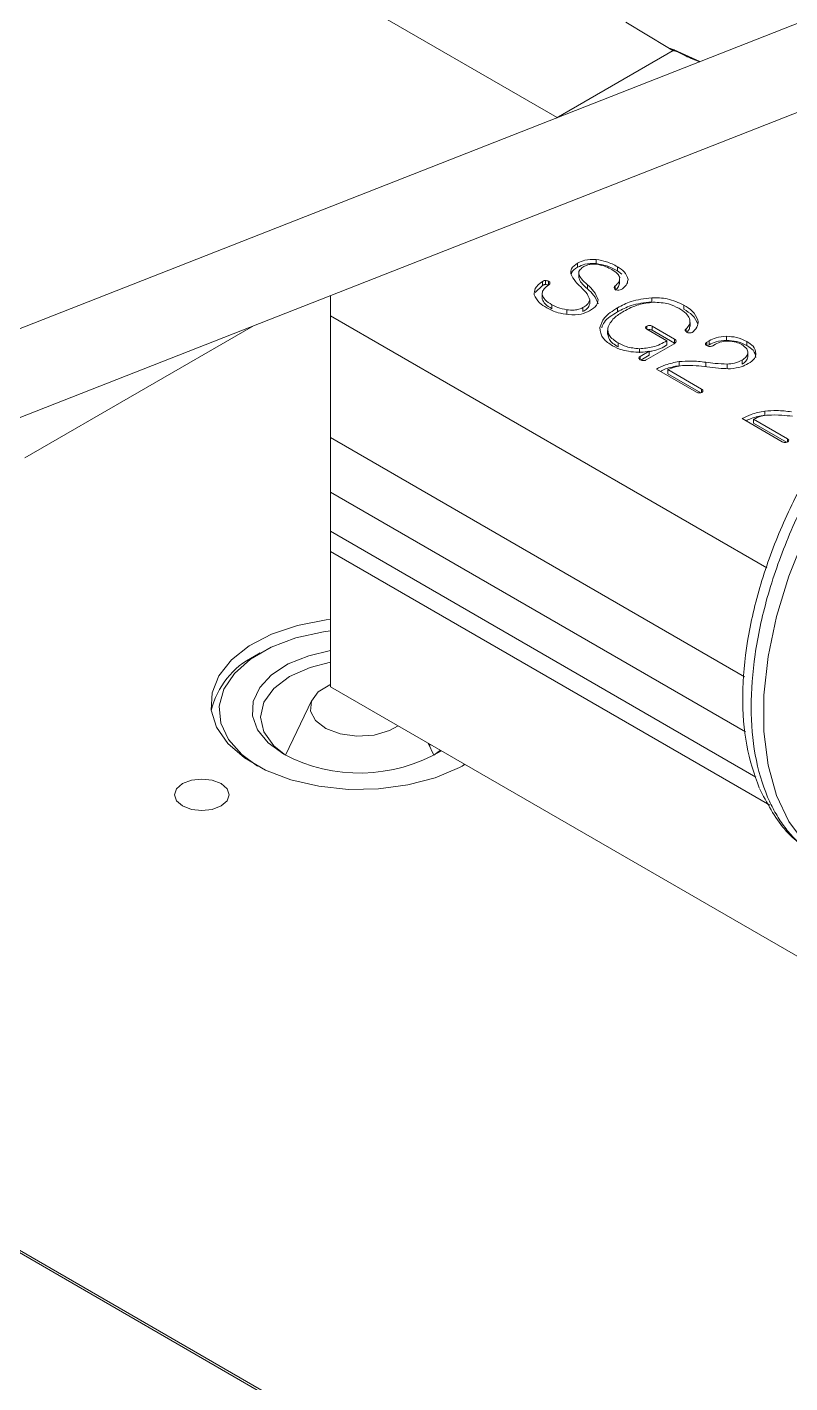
# Model space of a CAD drawing. Header units: millimetres. Extents: x 169 to 14583, y -399 to 10804.
# Drawn here: x 11541.9 to 11588, y 7166.1 to 7248 of the extents above; entities that cross this region are included whole.
import ezdxf

# ---------------------------------------------------------------- set-up
doc = ezdxf.new("R2010")
doc.units = ezdxf.units.MM
doc.header["$LTSCALE"] = 35

msp = doc.modelspace()

# ---------------------------------------------------------------- linework, layer by layer
at = {"color": 7, "linetype": 'Continuous', "lineweight": 18}
for p, q in [((11496.63, 7287.163), (11573.965, 7242.519)), ((11602.261, 7253.61), (11537.899, 7228.357)), ((11541.446, 7224.378), (11603.202, 7248.608)), ((11578.125, 7248.288), (11580.658, 7246.749)), ((11580.989, 7246.574), (11573.906, 7242.485)), ((11580.658, 7246.749), (11580.822, 7246.654)), ((11580.919, 7246.656), (11580.804, 7246.685)), ((11580.804, 7246.685), (11580.969, 7246.59)), ((11581.088, 7246.559), (11580.969, 7246.59)), ((11581.086, 7246.543), (11581.191, 7246.516)), ((11582.067, 7246.091), (11581.206, 7246.512)), ((11582.601, 7245.877), (11582.067, 7246.091)), ((11582.106, 7246.092), (11582.594, 7245.909)), ((11575.21, 7233.479), (11575.21, 7233.724)), ((11576.324, 7233.7), (11576.324, 7233.945)), ((11575.28, 7232.837), (11575.28, 7233.082)), ((11577.61, 7233.263), (11577.61, 7233.508)), ((11577.88, 7233.065), (11577.61, 7233.263)), ((11573.082, 7232.373), (11572.651, 7231.945)), ((11573.082, 7232.373), (11573.082, 7232.618)), ((11573.275, 7232.429), (11573.275, 7232.674)), ((11573.444, 7232.389), (11573.444, 7232.634)), ((11575.797, 7232.173), (11575.797, 7232.417)), ((11577.473, 7232.149), (11577.473, 7232.345)), ((11577.745, 7232.448), (11577.745, 7232.693)), ((11560.27, 7231.764), (11560.27, 7230.531)), ((11573.072, 7231.548), (11573.072, 7231.793)), ((11573.081, 7231.992), (11573.081, 7231.988)), ((11575.942, 7231.262), (11575.942, 7231.507)), ((11579.686, 7231.389), (11579.686, 7231.634)), ((11560.27, 7230.531), (11586.642, 7215.307)), ((11560.27, 7230.531), (11560.27, 7208.133)), ((11573.657, 7230.966), (11573.657, 7231.211)), ((11574.549, 7230.665), (11574.549, 7230.91)), ((11575.529, 7230.794), (11575.529, 7231.039)), ((11577.624, 7230.782), (11577.624, 7231.027)), ((11581.63, 7230.942), (11581.63, 7231.187)), ((11555.61, 7229.935), (11541.79, 7221.957)), ((11577.023, 7229.658), (11577.023, 7229.413)), ((11579.39, 7229.733), (11580.611, 7229.028)), ((11579.395, 7229.73), (11579.395, 7229.913)), ((11581.059, 7229.135), (11579.711, 7229.914)), ((11579.711, 7229.669), (11579.711, 7229.914)), ((11581.059, 7228.89), (11579.711, 7229.669)), ((11581.762, 7229.592), (11581.762, 7229.753)), ((11582.004, 7229.894), (11582.004, 7230.139)), ((11577.654, 7228.659), (11577.654, 7228.904)), ((11579.358, 7227.877), (11581.047, 7228.853)), ((11580.611, 7228.783), (11580.611, 7229.028)), ((11581.059, 7228.89), (11581.059, 7229.135)), ((11583.168, 7229.039), (11583.027, 7228.958)), ((11583.027, 7228.734), (11583.027, 7228.958)), ((11583.168, 7228.794), (11583.049, 7228.726)), ((11583.168, 7228.794), (11583.168, 7229.039)), ((11583.378, 7228.733), (11583.534, 7228.824)), ((11584.209, 7229.058), (11584.209, 7229.303)), ((11585.446, 7228.739), (11585.446, 7228.984)), ((11578.942, 7228.309), (11578.942, 7228.554)), ((11579.527, 7228.402), (11578.992, 7228.093)), ((11578.992, 7227.888), (11578.992, 7228.093)), ((11579.527, 7228.157), (11579.03, 7227.871)), ((11579.527, 7228.157), (11579.527, 7228.402)), ((11585.501, 7228.057), (11585.501, 7228.302)), ((11579.976, 7227.319), (11582.389, 7225.926)), ((11582.707, 7226.109), (11580.664, 7227.288)), ((11580.664, 7227.043), (11580.664, 7227.288)), ((11581.344, 7227.528), (11581.344, 7227.773)), ((11582.958, 7227.489), (11582.958, 7227.734)), ((11583.01, 7227.46), (11583.197, 7227.441)), ((11584.24, 7227.378), (11584.24, 7227.623)), ((11585.161, 7227.625), (11585.161, 7227.87)), ((11582.661, 7225.891), (11580.664, 7227.043)), ((11582.707, 7225.908), (11582.707, 7226.109)), ((11586.525, 7224.537), (11586.525, 7224.782)), ((11585.158, 7224.328), (11587.571, 7222.935)), ((11587.888, 7223.118), (11585.845, 7224.297)), ((11585.845, 7224.052), (11585.845, 7224.297)), ((11587.842, 7222.899), (11585.845, 7224.052)), ((11560.27, 7223.182), (11585.295, 7208.735)), ((11560.27, 7223.182), (11560.27, 7208.133)), ((11587.888, 7222.917), (11587.888, 7223.118)), ((11560.27, 7219.892), (11585.367, 7205.403)), ((11560.27, 7208.133), (11560.27, 7219.892)), ((11560.27, 7217.524), (11585.989, 7202.676)), ((11560.27, 7217.524), (11560.27, 7208.133)), ((11560.27, 7216.299), (11586.82, 7200.972)), ((11560.27, 7208.133), (11560.27, 7216.299)), ((11556.026, 7210.174), (11555.673, 7209.97)), ((11556.026, 7210.174), (11555.673, 7209.97)), ((11560.27, 7208.133), (11666.336, 7146.903)), ((11559.145, 7207.327), (11557.557, 7203.993)), ((11566.518, 7203.993), (11566.168, 7204.728)), ((11566.28, 7204.664), (11566.28, 7204.493)), ((11566.518, 7203.993), (11566.928, 7204.29)), ((11568.221, 7203.337), (11568.391, 7203.445)), ((11568.221, 7203.337), (11568.391, 7203.445)), ((11538.259, 7175.937), (11645.123, 7114.246)), ((11538.259, 7175.791), (11718.308, 7071.851))]:
    msp.add_line(p, q, dxfattribs=at)
at = {"color": 7, "linetype": 'Continuous', "lineweight": 18, "flags": 128}
for points in [[(11580.969, 7246.59), (11581.033, 7246.56), (11581.086, 7246.543)], [(11582.623, 7245.905), (11582.594, 7245.915), (11581.038, 7246.608)], [(11590.513, 7197.388), (11590.143, 7197.623), (11588.955, 7198.656), (11587.977, 7199.979), (11587.228, 7201.568), (11586.721, 7203.395), (11586.465, 7205.427), (11586.465, 7207.626), (11586.721, 7209.953), (11587.228, 7212.366), (11587.977, 7214.82), (11588.955, 7217.272), (11590.143, 7219.677), (11591.521, 7221.99), (11593.063, 7224.171), (11594.741, 7226.18), (11596.525, 7227.98), (11598.382, 7229.539), (11600.279, 7230.828)], [(11560.27, 7212.207), (11560.003, 7212.174), (11558.28, 7211.834), (11556.711, 7211.301), (11555.36, 7210.596), (11554.282, 7209.749), (11553.521, 7208.793), (11553.11, 7207.769), (11553.064, 7206.718), (11553.385, 7205.684), (11554.06, 7204.707), (11555.063, 7203.83), (11556.35, 7203.086), (11557.871, 7202.508), (11559.562, 7202.118), (11561.354, 7201.932), (11563.175, 7201.959), (11564.949, 7202.197), (11566.603, 7202.635), (11568.071, 7203.258), (11568.402, 7203.439)], [(11560.27, 7212.207), (11560.003, 7212.174), (11558.28, 7211.834), (11556.711, 7211.301), (11555.36, 7210.596), (11554.282, 7209.749), (11553.521, 7208.793), (11553.11, 7207.769), (11553.064, 7206.718), (11553.385, 7205.684), (11554.06, 7204.707), (11555.063, 7203.83), (11556.35, 7203.086), (11557.871, 7202.508), (11559.562, 7202.118), (11561.354, 7201.932), (11563.175, 7201.959), (11564.949, 7202.197), (11566.603, 7202.635), (11568.071, 7203.258), (11568.402, 7203.439)], [(11560.27, 7211.504), (11559.838, 7211.444), (11558.179, 7211.077), (11556.689, 7210.518), (11555.432, 7209.793), (11554.464, 7208.932), (11553.827, 7207.975), (11553.549, 7206.961), (11553.642, 7205.937), (11554.102, 7204.946), (11554.909, 7204.032), (11555.855, 7203.337)], [(11560.27, 7211.504), (11559.838, 7211.444), (11558.179, 7211.077), (11556.689, 7210.518), (11555.432, 7209.793), (11554.464, 7208.932), (11553.827, 7207.975), (11553.549, 7206.961), (11553.642, 7205.937), (11554.102, 7204.946), (11554.909, 7204.032), (11555.855, 7203.337)], [(11557.442, 7204.051), (11556.505, 7204.735), (11555.868, 7205.524), (11555.562, 7206.378), (11555.606, 7207.248), (11555.997, 7208.09), (11556.713, 7208.857), (11557.717, 7209.508), (11558.953, 7210.007), (11560.27, 7210.315)], [(11557.442, 7204.051), (11556.505, 7204.735), (11555.868, 7205.524), (11555.562, 7206.378), (11555.606, 7207.248), (11555.997, 7208.09), (11556.713, 7208.857), (11557.717, 7209.508), (11558.953, 7210.007), (11560.27, 7210.315)], [(11560.27, 7209.606), (11559.038, 7209.296), (11557.795, 7208.746), (11556.842, 7208.028), (11556.242, 7207.193), (11556.038, 7206.296), (11556.242, 7205.4), (11556.842, 7204.564), (11557.557, 7203.993)], [(11560.27, 7209.606), (11559.038, 7209.296), (11557.795, 7208.746), (11556.842, 7208.028), (11556.242, 7207.193), (11556.038, 7206.296), (11556.242, 7205.4), (11556.842, 7204.564), (11557.557, 7203.993)], [(11560.27, 7208.267), (11560.24, 7208.254), (11559.527, 7207.816), (11559.117, 7207.263), (11559.059, 7206.663), (11559.36, 7206.087), (11559.984, 7205.605), (11560.856, 7205.276), (11561.871, 7205.139), (11562.905, 7205.21), (11563.835, 7205.481), (11564.361, 7205.772)], [(11551.325, 7200.929), (11550.967, 7201.238), (11550.842, 7201.602), (11550.967, 7201.967), (11551.325, 7202.276), (11551.86, 7202.482), (11552.492, 7202.555), (11553.123, 7202.482), (11553.659, 7202.276), (11554.016, 7201.967), (11554.142, 7201.602), (11554.016, 7201.238), (11553.659, 7200.929), (11553.123, 7200.722), (11552.492, 7200.65), (11551.86, 7200.722), (11551.325, 7200.929)], [(11551.325, 7200.929), (11550.967, 7201.238), (11550.842, 7201.602), (11550.967, 7201.967), (11551.325, 7202.276), (11551.86, 7202.482), (11552.492, 7202.555), (11553.123, 7202.482), (11553.659, 7202.276), (11554.016, 7201.967), (11554.142, 7201.602), (11554.016, 7201.238), (11553.659, 7200.929), (11553.123, 7200.722), (11552.492, 7200.65), (11551.86, 7200.722), (11551.325, 7200.929)]]:
    msp.add_lwpolyline(points, dxfattribs=at)
at = {"color": 7, "linetype": 'Continuous', "lineweight": 18}
for centre, radius, start, end in [((11581.129, 7247.157), 0.589, 238.65892, 254.27477), ((11581.335, 7247.512), 1, 239.83808, 255.58456), ((11580.784, 7246.15), 0.523, 60.97427, 75.09596), ((11580.935, 7246.009), 0.571, 61.67056, 74.50544), ((11557.836, 7205.569), 4.904, 116.17673, 166.60646), ((11562.018, 7212.679), 9.766, 242.05524, 300.49285)]:
    msp.add_arc(centre, radius, start, end, dxfattribs=at)
msp.add_ellipse((11580.609, 7247.934), major_axis=(-0.381, 1.247), ratio=0.482676, start_param=2.645712, end_param=2.855128, dxfattribs=at)
for points, knots in [([(11581.088, 7246.559), (11581.056, 7246.577), (11581, 7246.609), (11580.944, 7246.642), (11580.919, 7246.656)], [0, 0, 0, 0, 0.560427, 1, 1, 1, 1]), ([(11581.206, 7246.512), (11581.175, 7246.529), (11581.119, 7246.562), (11581.063, 7246.594), (11581.038, 7246.608)], [0, 0, 0, 0, 0.560428, 1, 1, 1, 1]), ([(11581.187, 7246.518), (11581.185, 7246.518), (11581.148, 7246.523), (11581.117, 7246.541), (11581.088, 7246.559)], [0, 0, 0, 0, 0.030432, 1, 1, 1, 1]), ([(11581.216, 7246.513), (11581.424, 7246.395), (11581.721, 7246.228), (11582.017, 7246.123), (11582.106, 7246.092)], [0, 0, 0, 0, 0.702586, 1, 1, 1, 1]), ([(11575.21, 7233.724), (11575.058, 7233.617), (11574.785, 7233.426), (11574.794, 7233.18), (11574.798, 7233.072)], [0, 0, 0, 0, 0.559511, 1, 1, 1, 1]), ([(11576.324, 7233.945), (11576.089, 7233.946), (11575.668, 7233.95), (11575.351, 7233.793), (11575.21, 7233.724)], [0, 0, 0, 0, 0.558343, 1, 1, 1, 1]), ([(11576.324, 7233.7), (11576.089, 7233.702), (11575.668, 7233.705), (11575.351, 7233.548), (11575.21, 7233.479)], [0, 0, 0, 0, 0.558343, 1, 1, 1, 1]), ([(11577.61, 7233.508), (11577.4, 7233.621), (11577.027, 7233.823), (11576.539, 7233.907), (11576.324, 7233.945)], [0, 0, 0, 0, 0.5605608, 1, 1, 1, 1]), ([(11574.798, 7233.072), (11574.877, 7232.917), (11575.018, 7232.638), (11575.281, 7232.391), (11575.396, 7232.283)], [0, 0, 0, 0, 0.559171, 1, 1, 1, 1]), ([(11575.21, 7233.479), (11575.045, 7233.375), (11574.839, 7233.244), (11574.829, 7233.076), (11574.827, 7233.042)], [0, 0, 0, 0, 0.801595, 1, 1, 1, 1]), ([(11575.28, 7233.082), (11575.279, 7233.127), (11575.279, 7233.217), (11575.374, 7233.372), (11575.505, 7233.46), (11575.586, 7233.513)], [0, 0, 0, 0, 0.280124, 0.560258, 1, 1, 1, 1]), ([(11575.797, 7232.417), (11575.664, 7232.533), (11575.428, 7232.738), (11575.325, 7232.977), (11575.28, 7233.082)], [0, 0, 0, 0, 0.560926, 1, 1, 1, 1]), ([(11575.586, 7233.513), (11575.647, 7233.545), (11575.769, 7233.607), (11576.044, 7233.674), (11576.255, 7233.661), (11576.384, 7233.654)], [0, 0, 0, 0, 0.28074, 0.561176, 1, 1, 1, 1]), ([(11577.61, 7233.263), (11577.4, 7233.376), (11577.027, 7233.578), (11576.539, 7233.662), (11576.324, 7233.7)], [0, 0, 0, 0, 0.5605608, 1, 1, 1, 1]), ([(11576.384, 7233.654), (11576.57, 7233.613), (11576.903, 7233.541), (11577.159, 7233.399), (11577.272, 7233.336)], [0, 0, 0, 0, 0.558644, 1, 1, 1, 1]), ([(11577.272, 7233.336), (11577.4, 7233.258), (11577.627, 7233.118), (11577.715, 7232.933), (11577.753, 7232.852)], [0, 0, 0, 0, 0.560715, 1, 1, 1, 1]), ([(11578.257, 7232.742), (11578.205, 7232.905), (11578.112, 7233.197), (11577.764, 7233.412), (11577.61, 7233.508)], [0, 0, 0, 0, 0.557848, 1, 1, 1, 1]), ([(11573.082, 7232.618), (11572.906, 7232.481), (11572.591, 7232.237), (11572.589, 7231.935), (11572.588, 7231.803)], [0, 0, 0, 0, 0.560536, 1, 1, 1, 1]), ([(11573.072, 7231.793), (11573.068, 7231.856), (11573.058, 7231.983), (11573.187, 7232.202), (11573.358, 7232.331), (11573.463, 7232.41)], [0, 0, 0, 0, 0.279853, 0.560024, 1, 1, 1, 1]), ([(11573.275, 7232.674), (11573.254, 7232.673), (11573.212, 7232.673), (11573.141, 7232.655), (11573.105, 7232.632), (11573.082, 7232.618)], [0, 0, 0, 0, 0.2802692, 0.5609156, 1, 1, 1, 1]), ([(11573.275, 7232.429), (11573.254, 7232.428), (11573.212, 7232.428), (11573.141, 7232.41), (11573.105, 7232.387), (11573.082, 7232.373)], [0, 0, 0, 0, 0.2802692, 0.5609156, 1, 1, 1, 1]), ([(11573.444, 7232.634), (11573.416, 7232.646), (11573.365, 7232.667), (11573.302, 7232.672), (11573.275, 7232.674)], [0, 0, 0, 0, 0.558682, 1, 1, 1, 1]), ([(11573.444, 7232.389), (11573.416, 7232.401), (11573.365, 7232.422), (11573.302, 7232.427), (11573.275, 7232.429)], [0, 0, 0, 0, 0.558682, 1, 1, 1, 1]), ([(11573.537, 7232.536), (11573.529, 7232.557), (11573.514, 7232.595), (11573.466, 7232.622), (11573.444, 7232.634)], [0, 0, 0, 0, 0.558991, 1, 1, 1, 1]), ([(11573.463, 7232.41), (11573.488, 7232.432), (11573.533, 7232.47), (11573.536, 7232.516), (11573.537, 7232.536)], [0, 0, 0, 0, 0.5604023, 1, 1, 1, 1]), ([(11575.797, 7232.173), (11575.664, 7232.288), (11575.428, 7232.494), (11575.325, 7232.732), (11575.28, 7232.837)], [0, 0, 0, 0, 0.560926, 1, 1, 1, 1]), ([(11575.396, 7232.283), (11575.543, 7232.148), (11575.806, 7231.907), (11575.9, 7231.629), (11575.942, 7231.507)], [0, 0, 0, 0, 0.561212, 1, 1, 1, 1]), ([(11576.447, 7231.505), (11576.377, 7231.687), (11576.25, 7232.014), (11575.936, 7232.294), (11575.797, 7232.417)], [0, 0, 0, 0, 0.558498, 1, 1, 1, 1]), ([(11576.447, 7231.26), (11576.377, 7231.442), (11576.25, 7231.769), (11575.936, 7232.049), (11575.797, 7232.173)], [0, 0, 0, 0, 0.558498, 1, 1, 1, 1]), ([(11577.473, 7232.345), (11577.45, 7232.324), (11577.408, 7232.287), (11577.412, 7232.243), (11577.415, 7232.224)], [0, 0, 0, 0, 0.560341, 1, 1, 1, 1]), ([(11577.415, 7232.224), (11577.425, 7232.202), (11577.442, 7232.162), (11577.492, 7232.134), (11577.515, 7232.121)], [0, 0, 0, 0, 0.5596898, 1, 1, 1, 1]), ([(11577.753, 7232.852), (11577.744, 7232.749), (11577.729, 7232.565), (11577.551, 7232.412), (11577.473, 7232.345)], [0, 0, 0, 0, 0.55803, 1, 1, 1, 1]), ([(11577.713, 7232.45), (11577.706, 7232.402), (11577.688, 7232.273), (11577.556, 7232.166), (11577.473, 7232.1)], [0, 0, 0, 0, 0.374933, 1, 1, 1, 1]), ([(11577.515, 7232.121), (11577.548, 7232.109), (11577.608, 7232.087), (11577.678, 7232.091), (11577.709, 7232.093)], [0, 0, 0, 0, 0.559297, 1, 1, 1, 1]), ([(11577.709, 7232.093), (11577.755, 7232.102), (11577.838, 7232.117), (11577.892, 7232.156), (11577.916, 7232.173)], [0, 0, 0, 0, 0.558333, 1, 1, 1, 1]), ([(11577.916, 7232.173), (11578.023, 7232.271), (11578.215, 7232.446), (11578.244, 7232.651), (11578.257, 7232.742)], [0, 0, 0, 0, 0.560037, 1, 1, 1, 1]), ([(11572.588, 7231.803), (11572.671, 7231.638), (11572.819, 7231.342), (11573.186, 7231.121), (11573.348, 7231.023)], [0, 0, 0, 0, 0.558138, 1, 1, 1, 1]), ([(11573.657, 7231.211), (11573.502, 7231.306), (11573.226, 7231.473), (11573.119, 7231.695), (11573.072, 7231.793)], [0, 0, 0, 0, 0.560951, 1, 1, 1, 1]), ([(11573.657, 7230.966), (11573.502, 7231.061), (11573.226, 7231.228), (11573.119, 7231.45), (11573.072, 7231.548)], [0, 0, 0, 0, 0.560951, 1, 1, 1, 1]), ([(11575.942, 7231.507), (11575.906, 7231.407), (11575.842, 7231.228), (11575.625, 7231.097), (11575.529, 7231.039)], [0, 0, 0, 0, 0.5573318, 1, 1, 1, 1]), ([(11575.942, 7231.262), (11575.906, 7231.162), (11575.842, 7230.983), (11575.625, 7230.852), (11575.529, 7230.794)], [0, 0, 0, 0, 0.5573318, 1, 1, 1, 1]), ([(11575.932, 7230.845), (11576.096, 7230.952), (11576.389, 7231.143), (11576.429, 7231.394), (11576.447, 7231.505)], [0, 0, 0, 0, 0.560379, 1, 1, 1, 1]), ([(11579.686, 7231.634), (11579.25, 7231.578), (11578.467, 7231.478), (11577.882, 7231.165), (11577.624, 7231.027)], [0, 0, 0, 0, 0.558398, 1, 1, 1, 1]), ([(11579.686, 7231.389), (11579.25, 7231.333), (11578.467, 7231.233), (11577.882, 7230.92), (11577.624, 7230.782)], [0, 0, 0, 0, 0.558398, 1, 1, 1, 1]), ([(11577.994, 7230.814), (11578.281, 7230.967), (11578.794, 7231.24), (11579.473, 7231.325), (11579.771, 7231.363)], [0, 0, 0, 0, 0.560673, 1, 1, 1, 1]), ([(11581.63, 7231.187), (11581.312, 7231.339), (11580.743, 7231.613), (11580.009, 7231.628), (11579.686, 7231.634)], [0, 0, 0, 0, 0.559553, 1, 1, 1, 1]), ([(11579.771, 7231.363), (11580.1, 7231.349), (11580.689, 7231.323), (11581.127, 7231.099), (11581.32, 7230.999)], [0, 0, 0, 0, 0.558123, 1, 1, 1, 1]), ([(11586.18, 7202.017), (11585.893, 7202.851), (11585.321, 7204.517), (11585.113, 7207.558), (11585.4, 7210.855), (11586.206, 7214.328), (11587.493, 7217.838), (11589.209, 7221.257), (11591.293, 7224.461), (11593.661, 7227.323), (11596.23, 7229.789), (11598.015, 7230.983), (11598.907, 7231.58)], [0, 0, 0, 0, 0.100941, 0.2017, 0.302148, 0.402453, 0.502534, 0.602474, 0.702138, 0.801643, 0.900897, 1, 1, 1, 1]), ([(11599.378, 7231.406), (11598.808, 7231.031), (11597.7, 7230.302), (11595.661, 7228.592), (11593.909, 7226.78), (11592.466, 7224.987), (11591.641, 7223.866), (11590.907, 7222.782), (11590.26, 7221.746), (11589.193, 7219.902), (11587.863, 7217.162), (11586.603, 7213.537), (11585.86, 7210.07), (11585.62, 7206.85), (11585.87, 7203.924), (11586.469, 7201.882), (11587.128, 7200.539), (11587.655, 7199.719), (11588.26, 7198.982), (11588.958, 7198.366), (11589.457, 7197.954), (11589.763, 7197.826), (11589.783, 7197.818)], [0, 0, 0, 0, 0.052655, 0.10215, 0.191533, 0.223798, 0.254038, 0.282253, 0.308443, 0.332607, 0.419003, 0.503189, 0.585163, 0.664926, 0.744685, 0.826678, 0.860146, 0.893973, 0.928159, 0.962704, 0.997608, 1, 1, 1, 1]), ([(11573.348, 7231.023), (11573.562, 7230.912), (11573.944, 7230.715), (11574.439, 7230.643), (11574.657, 7230.611)], [0, 0, 0, 0, 0.5601002, 1, 1, 1, 1]), ([(11574.549, 7230.91), (11574.363, 7230.947), (11574.03, 7231.015), (11573.771, 7231.151), (11573.657, 7231.211)], [0, 0, 0, 0, 0.559463, 1, 1, 1, 1]), ([(11575.529, 7231.039), (11575.453, 7231.002), (11575.302, 7230.928), (11574.954, 7230.868), (11574.702, 7230.894), (11574.549, 7230.91)], [0, 0, 0, 0, 0.280398, 0.560488, 1, 1, 1, 1]), ([(11574.657, 7230.611), (11574.925, 7230.604), (11575.405, 7230.593), (11575.771, 7230.768), (11575.932, 7230.845)], [0, 0, 0, 0, 0.558879, 1, 1, 1, 1]), ([(11577.624, 7231.027), (11577.319, 7230.834), (11576.776, 7230.488), (11576.622, 7230.034), (11576.554, 7229.834)], [0, 0, 0, 0, 0.56047, 1, 1, 1, 1]), ([(11577.624, 7230.782), (11577.311, 7230.591), (11576.85, 7230.31), (11576.709, 7229.937), (11576.664, 7229.817)], [0, 0, 0, 0, 0.678387, 1, 1, 1, 1]), ([(11577.027, 7229.784), (11577.125, 7230.003), (11577.3, 7230.394), (11577.781, 7230.685), (11577.994, 7230.814)], [0, 0, 0, 0, 0.557918, 1, 1, 1, 1]), ([(11581.32, 7230.999), (11581.485, 7230.897), (11581.78, 7230.714), (11581.918, 7230.478), (11581.979, 7230.375)], [0, 0, 0, 0, 0.560345, 1, 1, 1, 1]), ([(11582.482, 7230.287), (11582.392, 7230.477), (11582.231, 7230.817), (11581.814, 7231.073), (11581.63, 7231.187)], [0, 0, 0, 0, 0.5585004, 1, 1, 1, 1]), ([(11582.482, 7230.042), (11582.392, 7230.232), (11582.231, 7230.572), (11581.814, 7230.829), (11581.63, 7230.942)], [0, 0, 0, 0, 0.5585004, 1, 1, 1, 1]), ([(11576.554, 7229.834), (11576.582, 7229.599), (11576.634, 7229.179), (11577.113, 7228.866), (11577.325, 7228.727)], [0, 0, 0, 0, 0.558268, 1, 1, 1, 1]), ([(11577.654, 7228.904), (11577.442, 7229.047), (11577.062, 7229.303), (11577.038, 7229.637), (11577.027, 7229.784)], [0, 0, 0, 0, 0.5599525, 1, 1, 1, 1]), ([(11579.395, 7229.913), (11579.372, 7229.899), (11579.328, 7229.87), (11579.305, 7229.815), (11579.337, 7229.767), (11579.372, 7229.744), (11579.39, 7229.733)], [0, 0, 0, 0, 0.280795, 0.558625, 0.779031, 1, 1, 1, 1]), ([(11579.711, 7229.914), (11579.686, 7229.927), (11579.635, 7229.953), (11579.537, 7229.964), (11579.454, 7229.944), (11579.414, 7229.924), (11579.395, 7229.913)], [0, 0, 0, 0, 0.280617, 0.558842, 0.779057, 1, 1, 1, 1]), ([(11579.711, 7229.669), (11579.686, 7229.682), (11579.635, 7229.708), (11579.538, 7229.718), (11579.476, 7229.706), (11579.455, 7229.696), (11579.454, 7229.696)], [0, 0, 0, 0, 0.355819, 0.708606, 0.987835, 1, 1, 1, 1]), ([(11581.762, 7229.753), (11581.741, 7229.733), (11581.704, 7229.696), (11581.72, 7229.654), (11581.727, 7229.636)], [0, 0, 0, 0, 0.55876, 1, 1, 1, 1]), ([(11581.727, 7229.636), (11581.739, 7229.616), (11581.761, 7229.579), (11581.812, 7229.554), (11581.834, 7229.543)], [0, 0, 0, 0, 0.559699, 1, 1, 1, 1]), ([(11581.979, 7230.375), (11581.998, 7230.251), (11582.031, 7230.03), (11581.844, 7229.838), (11581.762, 7229.753)], [0, 0, 0, 0, 0.558866, 1, 1, 1, 1]), ([(11581.971, 7229.895), (11581.974, 7229.852), (11581.985, 7229.736), (11581.879, 7229.636), (11581.812, 7229.573)], [0, 0, 0, 0, 0.369987, 1, 1, 1, 1]), ([(11582.19, 7229.574), (11582.302, 7229.7), (11582.503, 7229.924), (11582.488, 7230.176), (11582.482, 7230.287)], [0, 0, 0, 0, 0.55962, 1, 1, 1, 1]), ([(11577.654, 7228.659), (11577.436, 7228.801), (11577.097, 7229.023), (11577.067, 7229.312), (11577.057, 7229.415)], [0, 0, 0, 0, 0.642435, 1, 1, 1, 1]), ([(11578.942, 7228.554), (11578.669, 7228.581), (11578.18, 7228.628), (11577.815, 7228.819), (11577.654, 7228.904)], [0, 0, 0, 0, 0.558407, 1, 1, 1, 1]), ([(11580.611, 7229.028), (11580.342, 7228.885), (11579.864, 7228.629), (11579.223, 7228.577), (11578.942, 7228.554)], [0, 0, 0, 0, 0.5610212, 1, 1, 1, 1]), ([(11581.047, 7228.853), (11581.08, 7228.874), (11581.139, 7228.913), (11581.16, 7228.962), (11581.169, 7228.984)], [0, 0, 0, 0, 0.559916, 1, 1, 1, 1]), ([(11581.169, 7228.984), (11581.164, 7229.016), (11581.155, 7229.074), (11581.089, 7229.117), (11581.059, 7229.135)], [0, 0, 0, 0, 0.558378, 1, 1, 1, 1]), ([(11581.834, 7229.543), (11581.864, 7229.529), (11581.916, 7229.504), (11581.983, 7229.504), (11582.013, 7229.504)], [0, 0, 0, 0, 0.55916, 1, 1, 1, 1]), ([(11582.013, 7229.504), (11582.053, 7229.511), (11582.124, 7229.524), (11582.17, 7229.559), (11582.19, 7229.574)], [0, 0, 0, 0, 0.558474, 1, 1, 1, 1]), ([(11583.027, 7228.958), (11582.998, 7228.939), (11582.947, 7228.906), (11582.937, 7228.862), (11582.933, 7228.843)], [0, 0, 0, 0, 0.560078, 1, 1, 1, 1]), ([(11582.933, 7228.843), (11582.939, 7228.821), (11582.95, 7228.782), (11582.994, 7228.753), (11583.013, 7228.74)], [0, 0, 0, 0, 0.5589941, 1, 1, 1, 1]), ([(11584.209, 7229.303), (11583.989, 7229.286), (11583.596, 7229.255), (11583.299, 7229.105), (11583.168, 7229.039)], [0, 0, 0, 0, 0.558886, 1, 1, 1, 1]), ([(11584.209, 7229.058), (11583.989, 7229.041), (11583.596, 7229.01), (11583.299, 7228.86), (11583.168, 7228.794)], [0, 0, 0, 0, 0.558886, 1, 1, 1, 1]), ([(11583.534, 7228.824), (11583.656, 7228.883), (11583.872, 7228.988), (11584.152, 7229.007), (11584.275, 7229.015)], [0, 0, 0, 0, 0.559664, 1, 1, 1, 1]), ([(11585.446, 7228.984), (11585.245, 7229.084), (11584.885, 7229.264), (11584.416, 7229.291), (11584.209, 7229.303)], [0, 0, 0, 0, 0.560023, 1, 1, 1, 1]), ([(11585.446, 7228.739), (11585.245, 7228.839), (11584.885, 7229.019), (11584.416, 7229.046), (11584.209, 7229.058)], [0, 0, 0, 0, 0.560023, 1, 1, 1, 1]), ([(11584.275, 7229.015), (11584.456, 7229.003), (11584.781, 7228.981), (11585.022, 7228.856), (11585.129, 7228.801)], [0, 0, 0, 0, 0.558166, 1, 1, 1, 1]), ([(11585.129, 7228.801), (11585.249, 7228.719), (11585.464, 7228.574), (11585.49, 7228.385), (11585.501, 7228.302)], [0, 0, 0, 0, 0.559929, 1, 1, 1, 1]), ([(11585.991, 7228.267), (11585.959, 7228.419), (11585.9, 7228.691), (11585.585, 7228.894), (11585.446, 7228.984)], [0, 0, 0, 0, 0.558388, 1, 1, 1, 1]), ([(11577.325, 7228.727), (11577.506, 7228.635), (11577.829, 7228.469), (11578.243, 7228.403), (11578.426, 7228.374)], [0, 0, 0, 0, 0.559918, 1, 1, 1, 1]), ([(11578.426, 7228.374), (11578.634, 7228.353), (11579.006, 7228.314), (11579.368, 7228.375), (11579.527, 7228.402)], [0, 0, 0, 0, 0.559324, 1, 1, 1, 1]), ([(11578.992, 7228.093), (11578.965, 7228.076), (11578.918, 7228.044), (11578.914, 7228.003), (11578.911, 7227.985)], [0, 0, 0, 0, 0.55939, 1, 1, 1, 1]), ([(11578.911, 7227.985), (11578.919, 7227.964), (11578.932, 7227.925), (11578.978, 7227.896), (11578.998, 7227.884)], [0, 0, 0, 0, 0.558998, 1, 1, 1, 1]), ([(11580.611, 7228.783), (11580.35, 7228.63), (11580.033, 7228.443), (11579.604, 7228.395), (11579.527, 7228.387)], [0, 0, 0, 0, 0.820242, 1, 1, 1, 1]), ([(11583.013, 7228.74), (11583.042, 7228.726), (11583.094, 7228.7), (11583.161, 7228.695), (11583.191, 7228.693)], [0, 0, 0, 0, 0.559324, 1, 1, 1, 1]), ([(11583.191, 7228.693), (11583.23, 7228.694), (11583.301, 7228.695), (11583.355, 7228.722), (11583.378, 7228.733)], [0, 0, 0, 0, 0.559201, 1, 1, 1, 1]), ([(11585.501, 7228.302), (11585.477, 7228.211), (11585.432, 7228.048), (11585.244, 7227.925), (11585.161, 7227.87)], [0, 0, 0, 0, 0.558787, 1, 1, 1, 1]), ([(11585.501, 7228.057), (11585.477, 7227.966), (11585.432, 7227.803), (11585.244, 7227.68), (11585.161, 7227.625)], [0, 0, 0, 0, 0.558787, 1, 1, 1, 1]), ([(11585.991, 7228.022), (11585.959, 7228.174), (11585.9, 7228.446), (11585.585, 7228.649), (11585.446, 7228.739)], [0, 0, 0, 0, 0.558388, 1, 1, 1, 1]), ([(11585.527, 7227.654), (11585.672, 7227.755), (11585.931, 7227.934), (11585.973, 7228.165), (11585.991, 7228.267)], [0, 0, 0, 0, 0.5595279, 1, 1, 1, 1]), ([(11578.998, 7227.884), (11579.026, 7227.87), (11579.076, 7227.846), (11579.139, 7227.839), (11579.168, 7227.836)], [0, 0, 0, 0, 0.5582395, 1, 1, 1, 1]), ([(11579.168, 7227.836), (11579.208, 7227.837), (11579.28, 7227.839), (11579.334, 7227.865), (11579.358, 7227.877)], [0, 0, 0, 0, 0.558493, 1, 1, 1, 1]), ([(11581.344, 7227.773), (11581.056, 7227.72), (11580.543, 7227.624), (11580.15, 7227.412), (11579.976, 7227.319)], [0, 0, 0, 0, 0.559218, 1, 1, 1, 1]), ([(11581.344, 7227.528), (11581.054, 7227.478), (11580.633, 7227.404), (11580.31, 7227.236), (11580.209, 7227.184)], [0, 0, 0, 0, 0.689603, 1, 1, 1, 1]), ([(11580.664, 7227.288), (11580.813, 7227.353), (11581.08, 7227.469), (11581.402, 7227.516), (11581.544, 7227.536)], [0, 0, 0, 0, 0.560217, 1, 1, 1, 1]), ([(11582.958, 7227.734), (11582.658, 7227.77), (11582.122, 7227.833), (11581.581, 7227.792), (11581.344, 7227.773)], [0, 0, 0, 0, 0.560205, 1, 1, 1, 1]), ([(11581.544, 7227.536), (11581.821, 7227.541), (11582.315, 7227.549), (11582.797, 7227.487), (11583.01, 7227.46)], [0, 0, 0, 0, 0.5592399, 1, 1, 1, 1]), ([(11584.24, 7227.623), (11583.998, 7227.633), (11583.565, 7227.651), (11583.144, 7227.709), (11582.958, 7227.734)], [0, 0, 0, 0, 0.5595836, 1, 1, 1, 1]), ([(11583.197, 7227.441), (11583.429, 7227.411), (11583.841, 7227.357), (11584.264, 7227.348), (11584.45, 7227.344)], [0, 0, 0, 0, 0.560364, 1, 1, 1, 1]), ([(11585.161, 7227.87), (11585.01, 7227.797), (11584.74, 7227.665), (11584.393, 7227.636), (11584.24, 7227.623)], [0, 0, 0, 0, 0.5597, 1, 1, 1, 1]), ([(11584.45, 7227.344), (11584.678, 7227.372), (11585.086, 7227.421), (11585.392, 7227.583), (11585.527, 7227.654)], [0, 0, 0, 0, 0.558534, 1, 1, 1, 1]), ([(11582.389, 7225.926), (11582.418, 7225.912), (11582.47, 7225.888), (11582.536, 7225.885), (11582.565, 7225.883)], [0, 0, 0, 0, 0.559242, 1, 1, 1, 1]), ([(11582.565, 7225.883), (11582.599, 7225.884), (11582.659, 7225.884), (11582.705, 7225.905), (11582.726, 7225.915)], [0, 0, 0, 0, 0.559792, 1, 1, 1, 1]), ([(11582.786, 7226.011), (11582.779, 7226.031), (11582.768, 7226.068), (11582.725, 7226.097), (11582.707, 7226.109)], [0, 0, 0, 0, 0.5597, 1, 1, 1, 1]), ([(11582.726, 7225.915), (11582.747, 7225.931), (11582.786, 7225.959), (11582.786, 7225.995), (11582.786, 7226.011)], [0, 0, 0, 0, 0.559157, 1, 1, 1, 1]), ([(11586.525, 7224.782), (11586.238, 7224.729), (11585.724, 7224.633), (11585.331, 7224.421), (11585.158, 7224.328)], [0, 0, 0, 0, 0.5592179, 1, 1, 1, 1]), ([(11588.139, 7224.743), (11587.839, 7224.779), (11587.304, 7224.842), (11586.763, 7224.801), (11586.525, 7224.782)], [0, 0, 0, 0, 0.560205, 1, 1, 1, 1]), ([(11586.525, 7224.537), (11586.235, 7224.486), (11585.814, 7224.413), (11585.491, 7224.245), (11585.391, 7224.193)], [0, 0, 0, 0, 0.689603, 1, 1, 1, 1]), ([(11585.845, 7224.297), (11585.994, 7224.362), (11586.261, 7224.478), (11586.584, 7224.525), (11586.726, 7224.545)], [0, 0, 0, 0, 0.560217, 1, 1, 1, 1]), ([(11586.726, 7224.545), (11587.002, 7224.55), (11587.497, 7224.558), (11587.979, 7224.496), (11588.191, 7224.469)], [0, 0, 0, 0, 0.55924, 1, 1, 1, 1]), ([(11587.967, 7223.02), (11587.961, 7223.04), (11587.949, 7223.077), (11587.907, 7223.105), (11587.888, 7223.118)], [0, 0, 0, 0, 0.5597, 1, 1, 1, 1]), ([(11587.571, 7222.935), (11587.6, 7222.921), (11587.652, 7222.897), (11587.718, 7222.894), (11587.747, 7222.892)], [0, 0, 0, 0, 0.559242, 1, 1, 1, 1]), ([(11587.747, 7222.892), (11587.78, 7222.892), (11587.84, 7222.893), (11587.887, 7222.914), (11587.907, 7222.924)], [0, 0, 0, 0, 0.559792, 1, 1, 1, 1]), ([(11587.907, 7222.924), (11587.929, 7222.94), (11587.967, 7222.968), (11587.967, 7223.004), (11587.967, 7223.02)], [0, 0, 0, 0, 0.559157, 1, 1, 1, 1]), ([(11586.195, 7201.981), (11586.654, 7201.107), (11587.574, 7199.354), (11589.043, 7198.326), (11589.779, 7197.811)], [0, 0, 0, 0, 0.498588, 1, 1, 1, 1])]:
    msp.add_open_spline(points, degree=3, knots=knots, dxfattribs=at)

doc.saveas('drawing.dxf')
